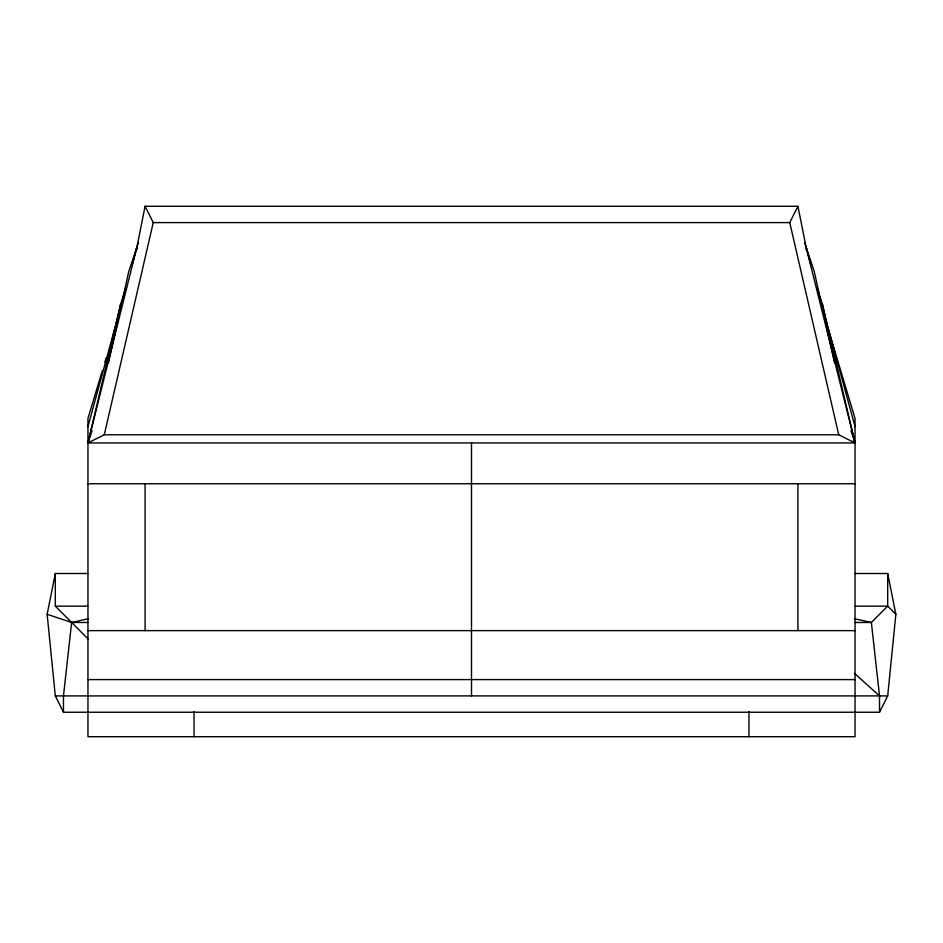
<?xml version="1.0" encoding="UTF-8"?>
<svg xmlns="http://www.w3.org/2000/svg" width="943" height="943" viewBox="0 0 943 943"><rect width="100%" height="100%" fill="white"/><g stroke="black" fill="none" stroke-linecap="round" stroke-linejoin="round"><path stroke-width="1.41" d="M87.687 573.509L55.307 573.509L47.15 614.306L55.307 695.91L63.476 712.236L879.524 712.236L887.693 695.91L895.85 614.306L887.693 573.509L855.313 573.509M126.032 287.886L120.598 304.212L87.958 442.939L104.272 434.782L838.728 434.782L855.042 442.939L806.088 247.09L797.919 206.281L145.081 206.281L136.912 247.09L87.958 442.939L855.042 442.939L822.402 304.212L816.968 287.886M116.92 321.351L120.598 304.212M108.469 362.843L128.755 271.56L138.279 242.999M104.272 434.782L153.237 222.607L145.081 206.281M87.958 426.613L115.329 326.243M116.095 323.425L117.25 319.182M118.028 316.353L119.183 312.109M119.95 309.28L121.105 305.049M121.883 302.22L123.038 297.976M123.804 295.147L125.737 288.075M132.291 264.052L136.912 247.09L136.912 249.801M102.304 370.623L87.958 418.456L87.958 736.719L855.042 736.719L855.042 418.456L828.449 329.814M104.838 362.171L106.099 357.951M92.037 430.692L87.958 442.939L89.208 440.428M838.728 434.782L789.762 222.607L797.919 206.281M88.583 618.702L71.633 622.474L47.15 614.306M153.237 222.607L789.762 222.607M87.958 483.735L855.042 483.735M55.307 573.509L55.307 606.149L87.687 606.149M855.313 606.149L887.693 606.149L895.85 614.306M87.793 622.474L71.633 622.474L63.476 695.91L63.476 712.236M855.207 622.474L871.367 622.474L887.693 606.149L887.693 573.509M87.958 630.631L855.042 630.631M87.958 679.597L855.042 679.597M55.307 695.91L887.693 695.91M854.417 618.702L871.367 622.474L879.524 695.91L879.524 712.236M854.499 673.396L879.524 695.91M55.307 606.149L88.182 639.024M853.792 440.428L855.042 442.939L850.963 430.692M804.721 242.999L814.245 271.56L834.531 362.843M810.709 264.052L806.088 247.09L806.088 249.801M817.263 288.075L819.196 295.147M819.962 297.976L821.117 302.22M821.895 305.049L823.05 309.28M823.817 312.109L824.972 316.353M825.75 319.182L826.905 323.425M827.671 326.243L855.042 426.613M822.402 304.212L826.08 321.351M797.919 483.735L797.919 630.631M748.954 711.67L748.954 736.719M471.5 442.939L471.5 695.91M194.046 711.67L194.046 736.719M145.081 483.735L145.081 630.631"/></g></svg>
